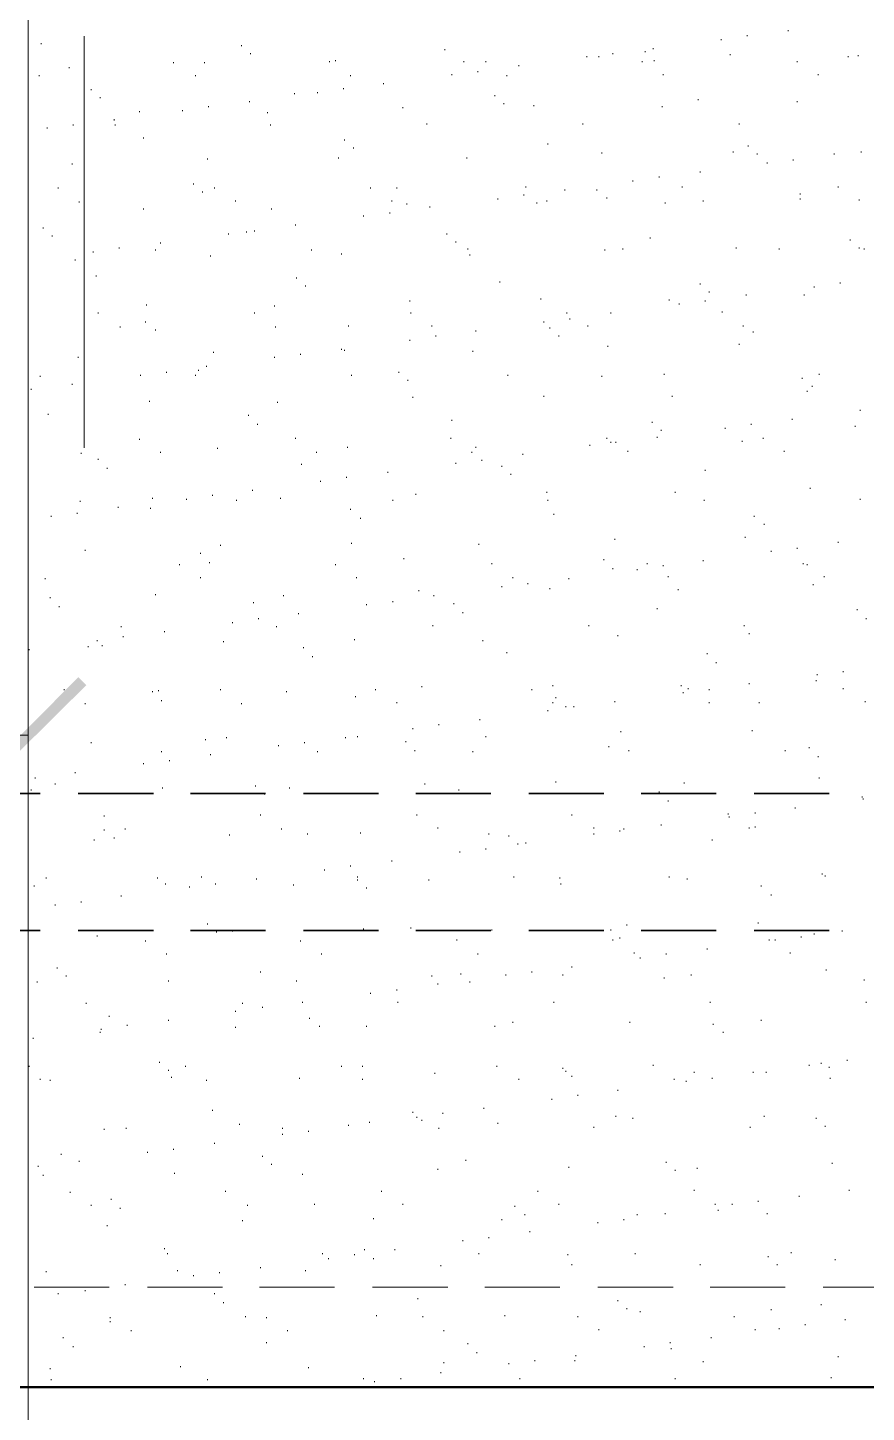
# Model space of a CAD drawing. Header units: inches. Extents: x 5 to 516, y -193 to 129.
# Drawn here: x 38.097 to 40.889, y -55.033 to -50.425 of the extents above; entities that cross this region are included whole.
import ezdxf

# ---------------------------------------------------------------- set-up
doc = ezdxf.new("R2010")
doc.units = ezdxf.units.IN
doc.header["$MEASUREMENT"] = 0
doc.layers.add('PDF4_Geometry', color=7, linetype='Continuous')
doc.layers.add('PDF4_Solid Fills', color=7, linetype='Continuous')

msp = doc.modelspace()

# ---------------------------------------------------------------- linework, layer by layer
at = {"layer": 'PDF4_Geometry', "lineweight": 15}
for points in [[(38.0987492, -54.9496512), (38.0987492, -46.9696506)], [(38.2854151, -51.8229827), (38.2854151, -50.4529826)], [(40.4920871, -50.4529807), (40.4920871, -50.4496509)], [(40.6287516, -50.4363113), (40.6287516, -50.4329815)], [(38.1420842, -50.4796463), (38.1420842, -50.4763164)], [(38.8087509, -50.4863127), (38.8087509, -50.4829828)], [(39.4854206, -50.4996454), (39.4854206, -50.4963156)], [(40.1520873, -50.5063118), (40.1520873, -50.5029821)], [(40.1787529, -50.4963156), (40.1787529, -50.4929791)], [(40.4054171, -50.4663134), (40.4054171, -50.4629837)], [(38.5820867, -50.5429804), (38.5820867, -50.5396506)], [(38.6854192, -50.5429804), (38.6854192, -50.5396506)], [(38.8387531, -50.5129782), (38.8387531, -50.5096484)], [(39.1020859, -50.5396506), (39.1020859, -50.536314)], [(39.1220851, -50.536314), (39.1220851, -50.5329842)], [(39.5487479, -50.5396506), (39.5487479, -50.536314)], [(39.6220851, -50.5396506), (39.6220851, -50.536314)], [(39.732084, -50.5529834), (39.732084, -50.5496468)], [(39.9587483, -50.5229812), (39.9587483, -50.5196446)], [(39.9987534, -50.5229812), (39.9987534, -50.5196446)], [(40.0454182, -50.5129782), (40.0454182, -50.5096484)], [(40.1420843, -50.5396506), (40.1420843, -50.536314)], [(40.1820827, -50.536314), (40.1820827, -50.5329842)], [(40.4354193, -50.5163148), (40.4354193, -50.5129782)], [(40.6587538, -50.5396506), (40.6587538, -50.536314)], [(40.8287502, -50.5229812), (40.8287502, -50.5196446)], [(40.8620822, -50.5196446), (40.8620822, -50.5163148)], [(38.1354178, -50.5863154), (38.1354178, -50.5829788)], [(38.2354205, -50.5596498), (38.2354205, -50.5563132)], [(38.655417, -50.5863154), (38.655417, -50.5829788)], [(39.1720864, -50.5863154), (39.1720864, -50.5829788)], [(39.5087496, -50.5829788), (39.5087496, -50.579649)], [(39.5954195, -50.5729826), (39.5954195, -50.569646)], [(39.6920856, -50.5863154), (39.6920856, -50.5829788)], [(40.2120849, -50.5829788), (40.2120849, -50.579649)], [(40.7287543, -50.5829788), (40.7287543, -50.579649)], [(38.3087509, -50.6329801), (38.3087509, -50.6296503)], [(38.9854206, -50.646313), (38.9854206, -50.6429831)], [(39.0620875, -50.6429831), (39.0620875, -50.6396465)], [(39.1487506, -50.6296503), (39.1487506, -50.6263137)], [(39.2820854, -50.612981), (39.2820854, -50.6096443)], [(38.338753, -50.6596457), (38.338753, -50.6563159)], [(38.698752, -50.6896479), (38.698752, -50.6863113)], [(38.8354164, -50.6729785), (38.8354164, -50.6696487)], [(39.3454195, -50.6929777), (39.3454195, -50.6896479)], [(39.6520873, -50.6529793), (39.6520873, -50.6496495)], [(39.6820827, -50.6796449), (39.6820827, -50.6763151)], [(39.7820854, -50.6863113), (39.7820854, -50.6829815)], [(40.2087483, -50.6896479), (40.2087483, -50.6863113)], [(40.3287502, -50.6663121), (40.3287502, -50.6629823)], [(40.6587538, -50.6729785), (40.6587538, -50.6696487)], [(38.3854178, -50.7329829), (38.3854178, -50.7296463)], [(38.4687511, -50.7063173), (38.4687511, -50.7029807)], [(38.612082, -50.7029807), (38.612082, -50.6996509)], [(38.8954208, -50.7096471), (38.8954208, -50.7063173)], [(38.1620833, -50.7596485), (38.1620833, -50.7563119)], [(38.2487533, -50.7496455), (38.2487533, -50.7463156)], [(38.3887476, -50.7496455), (38.3887476, -50.7463156)], [(38.905417, -50.7496455), (38.905417, -50.7463156)], [(39.4254163, -50.7463156), (39.4254163, -50.7429791)], [(39.9454155, -50.7463156), (39.9454155, -50.7429791)], [(40.4654147, -50.7463156), (40.4654147, -50.7429791)], [(38.4820839, -50.7929804), (38.4820839, -50.7896506)], [(39.1520873, -50.7996468), (39.1520873, -50.796317)], [(39.1820826, -50.8263124), (39.1820826, -50.8229826)], [(39.8287501, -50.8129796), (39.8287501, -50.8096498)], [(40.4954169, -50.819646), (40.4954169, -50.8163162)], [(38.6954154, -50.862981), (38.6954154, -50.8596444)], [(39.1320812, -50.8596444), (39.1320812, -50.8563146)], [(39.558751, -50.8596444), (39.558751, -50.8563146)], [(40.0087497, -50.8429818), (40.0087497, -50.8396452)], [(40.4454155, -50.8396452), (40.4454155, -50.8363154)], [(40.525419, -50.8463116), (40.525419, -50.8429818)], [(40.558751, -50.8763138), (40.558751, -50.872984)], [(40.645421, -50.8663176), (40.645421, -50.862981)], [(40.7820855, -50.8463116), (40.7820855, -50.8429818)], [(40.8720852, -50.8396452), (40.8720852, -50.8363154)], [(38.2454167, -50.8796504), (38.2454167, -50.8763138)], [(40.1987521, -50.9229785), (40.1987521, -50.9196488)], [(40.3354166, -50.9063159), (40.3354166, -50.9029794)], [(38.198752, -50.9596471), (38.198752, -50.9563173)], [(38.6487506, -50.9463143), (38.6487506, -50.9429777)], [(38.7187512, -50.9596471), (38.7187512, -50.9563173)], [(39.2387504, -50.9596471), (39.2387504, -50.9563173)], [(39.3254203, -50.9596471), (39.3254203, -50.9563173)], [(39.7554198, -50.9563173), (39.7554198, -50.9529807)], [(39.8854179, -50.9663135), (39.8854179, -50.9629837)], [(39.992087, -50.9663135), (39.992087, -50.9629837)], [(40.1120822, -50.9363113), (40.1120822, -50.9329815)], [(40.275419, -50.9563173), (40.275419, -50.9529807)], [(40.7954183, -50.9563173), (40.7954183, -50.9529807)], [(38.2687525, -51.0063119), (38.2687525, -51.0029821)], [(38.6787528, -50.9729799), (38.6787528, -50.9696501)], [(38.7887517, -51.0029821), (38.7887517, -50.9996455)], [(39.3087509, -51.0029821), (39.3087509, -50.9996455)], [(39.3587523, -51.0129783), (39.3587523, -51.0096485)], [(39.6620835, -50.9963157), (39.6620835, -50.9929791)], [(39.7487534, -50.9829829), (39.7487534, -50.9796463)], [(39.7920816, -51.0096485), (39.7920816, -51.0063119)], [(39.8254204, -51.0029821), (39.8254204, -50.9996455)], [(40.025419, -50.9929791), (40.025419, -50.9896493)], [(40.2187513, -51.0096485), (40.2187513, -51.0063119)], [(40.3454196, -51.0029821), (40.3454196, -50.9996455)], [(40.6687499, -50.9796463), (40.6687499, -50.9763165)], [(40.6687499, -50.9963157), (40.6687499, -50.9929791)], [(40.8654188, -50.9996455), (40.8654188, -50.9963157)], [(38.4820839, -51.0296477), (38.4820839, -51.026311)], [(38.9087536, -51.0296477), (38.9087536, -51.026311)], [(39.2154146, -51.0529834), (39.2154146, -51.0496468)], [(39.3020845, -51.0429804), (39.3020845, -51.0396507)], [(39.4354192, -51.0229813), (39.4354192, -51.0196447)], [(38.1487506, -51.0929818), (38.1487506, -51.0896452)], [(38.8254203, -51.1063146), (38.8254203, -51.102978)], [(38.8520858, -51.102978), (38.8520858, -51.0996482)], [(38.9887503, -51.0829788), (38.9887503, -51.079649)], [(38.1787527, -51.1196474), (38.1787527, -51.1163176)], [(38.5387517, -51.1429832), (38.5387517, -51.1396466)], [(38.7654159, -51.112981), (38.7654159, -51.1096444)], [(39.492087, -51.112981), (39.492087, -51.1096444)], [(39.5220824, -51.1396466), (39.5220824, -51.1363168)], [(40.1687499, -51.1263138), (40.1687499, -51.122984)], [(40.8354166, -51.1329802), (40.8354166, -51.1296504)], [(38.2554197, -51.1996509), (38.2554197, -51.1963143)], [(38.3154172, -51.1729786), (38.3154172, -51.1696488)], [(38.4020872, -51.1596458), (38.4020872, -51.1563159)], [(38.5220823, -51.1663122), (38.5220823, -51.1629823)], [(38.7054184, -51.1863113), (38.7054184, -51.1829816)], [(39.0420815, -51.1663122), (39.0420815, -51.1629823)], [(39.1420843, -51.1796449), (39.1420843, -51.1763152)], [(39.5620876, -51.1629823), (39.5620876, -51.1596458)], [(39.568754, -51.1829816), (39.568754, -51.1796449)], [(40.0187526, -51.1663122), (40.0187526, -51.1629823)], [(40.0787502, -51.1629823), (40.0787502, -51.1596458)], [(40.4554185, -51.1596458), (40.4554185, -51.1563159)], [(40.5987494, -51.1629823), (40.5987494, -51.1596458)], [(40.8654188, -51.1596458), (40.8654188, -51.1563159)], [(40.8820814, -51.1629823), (40.8820814, -51.1596458)], [(38.3254202, -51.2529821), (38.3254202, -51.2496455)], [(38.992087, -51.2596485), (38.992087, -51.2563119)], [(39.0220824, -51.2863141), (39.0220824, -51.2829843)], [(39.6687498, -51.2729813), (39.6687498, -51.2696447)], [(40.3354166, -51.2796477), (40.3354166, -51.2763111)], [(40.7154147, -51.2896507), (40.7154147, -51.2863141)], [(40.8020847, -51.2763111), (40.8020847, -51.2729813)], [(39.3687485, -51.3363155), (39.3687485, -51.3329788)], [(39.8054144, -51.329649), (39.8054144, -51.3263125)], [(40.2320841, -51.3329788), (40.2320841, -51.329649)], [(40.352086, -51.3363155), (40.352086, -51.3329788)], [(40.3654188, -51.3063132), (40.3654188, -51.3029835)], [(40.4887505, -51.3163162), (40.4887505, -51.3129797)], [(40.6820828, -51.3163162), (40.6820828, -51.3129797)], [(38.3320866, -51.3763138), (38.3320866, -51.372984)], [(38.4920869, -51.3496482), (38.4920869, -51.3463116)], [(38.8520858, -51.3763138), (38.8520858, -51.372984)], [(38.9187498, -51.352978), (38.9187498, -51.3496482)], [(39.3720851, -51.3763138), (39.3720851, -51.372984)], [(39.8920843, -51.3763138), (39.8920843, -51.372984)], [(40.0387518, -51.3763138), (40.0387518, -51.372984)], [(40.2654161, -51.3463116), (40.2654161, -51.3429818)], [(40.4087537, -51.372984), (40.4087537, -51.3696474)], [(38.405417, -51.4229786), (38.405417, -51.4196488)], [(38.4887503, -51.406316), (38.4887503, -51.4029794)], [(38.9220864, -51.4229786), (38.9220864, -51.4196488)], [(39.16542, -51.4196488), (39.16542, -51.4163122)], [(39.4420856, -51.4196488), (39.4420856, -51.4163122)], [(39.8154174, -51.406316), (39.8154174, -51.4029794)], [(39.8354165, -51.4263152), (39.8354165, -51.4229786)], [(39.9020873, -51.396313), (39.9020873, -51.3929832)], [(39.9620849, -51.4196488), (39.9620849, -51.4163122)], [(40.4787543, -51.4196488), (40.4787543, -51.4163122)], [(38.5220823, -51.4329816), (38.5220823, -51.429645)], [(39.3687485, -51.4663135), (39.3687485, -51.4629837)], [(39.4554184, -51.4529807), (39.4554184, -51.449651)], [(39.5887531, -51.4363114), (39.5887531, -51.4329816)], [(39.8654188, -51.4529807), (39.8654188, -51.449651)], [(40.5120862, -51.439648), (40.5120862, -51.4363114)], [(38.2654159, -51.5229813), (38.2654159, -51.5196447)], [(38.7154145, -51.5063119), (38.7154145, -51.5029821)], [(38.9187498, -51.5229813), (38.9187498, -51.5196447)], [(39.0054197, -51.5129783), (39.0054197, -51.5096485)], [(39.1420843, -51.4963157), (39.1420843, -51.4929791)], [(39.1520873, -51.4996455), (39.1520873, -51.4963157)], [(39.5787501, -51.5029821), (39.5787501, -51.4996455)], [(40.0287488, -51.4863127), (40.0287488, -51.4829829)], [(40.4654147, -51.4796464), (40.4654147, -51.4763165)], [(38.66542, -51.5663163), (38.66542, -51.5629797)], [(38.6920855, -51.5529835), (38.6920855, -51.5496469)], [(38.1387476, -51.5863155), (38.1387476, -51.5829789)], [(38.2454167, -51.612981), (38.2454167, -51.6096444)], [(38.4720809, -51.5829789), (38.4720809, -51.579649)], [(38.5587509, -51.5729826), (38.5587509, -51.5696461)], [(38.655417, -51.5829789), (38.655417, -51.579649)], [(39.1754163, -51.5829789), (39.1754163, -51.579649)], [(39.3320867, -51.5729826), (39.3320867, -51.5696461)], [(39.3620821, -51.5996483), (39.3620821, -51.5963116)], [(39.6954155, -51.5829789), (39.6954155, -51.579649)], [(40.0087497, -51.5863155), (40.0087497, -51.5829789)], [(40.2154147, -51.579649), (40.2154147, -51.5763125)], [(40.6754164, -51.5929819), (40.6754164, -51.5896453)], [(40.7320841, -51.579649), (40.7320841, -51.5763125)], [(38.1087522, -51.6296504), (38.1087522, -51.6263138)], [(39.3787515, -51.656316), (39.3787515, -51.6529794)], [(39.8154174, -51.6529794), (39.8154174, -51.6496496)], [(40.2420871, -51.6529794), (40.2420871, -51.6496496)], [(40.6920857, -51.6363168), (40.6920857, -51.6329802)], [(40.7087483, -51.6196474), (40.7087483, -51.6163176)], [(38.5020831, -51.6696488), (38.5020831, -51.6663122)], [(38.9287528, -51.6729786), (38.9287528, -51.6696488)], [(40.8687486, -51.699651), (40.8687486, -51.6963144)], [(38.16542, -51.7129838), (38.16542, -51.7096472)], [(38.8320867, -51.7163135), (38.8320867, -51.7129838)], [(38.8620821, -51.7463157), (38.8620821, -51.7429792)], [(39.5087496, -51.7329829), (39.5087496, -51.7296464)], [(40.1754163, -51.7396493), (40.1754163, -51.7363128)], [(40.5054199, -51.7463157), (40.5054199, -51.7429792)], [(40.6420844, -51.7296464), (40.6420844, -51.7263165)], [(40.852086, -51.7529822), (40.852086, -51.7496455)], [(38.4687511, -51.7963171), (38.4687511, -51.7929805)], [(38.9887503, -51.7929805), (38.9887503, -51.7896507)], [(39.5054198, -51.7929805), (39.5054198, -51.7896507)], [(40.025419, -51.7929805), (40.025419, -51.7896507)], [(40.1920857, -51.7896507), (40.1920857, -51.7863141)], [(40.2054185, -51.7663149), (40.2054185, -51.7629783)], [(40.4187499, -51.7596485), (40.4187499, -51.7563119)], [(40.5454183, -51.7929805), (40.5454183, -51.7896507)], [(38.2754188, -51.8429819), (38.2754188, -51.8396453)], [(38.5387517, -51.8396453), (38.5387517, -51.8363155)], [(38.7287542, -51.8263125), (38.7287542, -51.8229827)], [(39.0587509, -51.8396453), (39.0587509, -51.8363155)], [(39.1620834, -51.8229827), (39.1620834, -51.8196461)], [(39.5754203, -51.8396453), (39.5754203, -51.8363155)], [(39.5887531, -51.8229827), (39.5887531, -51.8196461)], [(39.7454168, -51.8463117), (39.7454168, -51.8429819)], [(39.9687513, -51.8163163), (39.9687513, -51.8129797)], [(40.0387518, -51.8063133), (40.0387518, -51.8029835)], [(40.0554144, -51.8063133), (40.0554144, -51.8029835)], [(40.0954195, -51.8363155), (40.0954195, -51.8329789)], [(40.4754177, -51.8029835), (40.4754177, -51.7996469)], [(40.6154188, -51.8363155), (40.6154188, -51.8329789)], [(38.3320866, -51.8629811), (38.3320866, -51.8596444)], [(38.362082, -51.8929832), (38.362082, -51.8896466)], [(39.0087496, -51.8796504), (39.0087496, -51.8763138)], [(39.5220824, -51.8763138), (39.5220824, -51.8729841)], [(39.6087523, -51.8663177), (39.6087523, -51.8629811)], [(39.6754163, -51.8863168), (39.6754163, -51.8829802)], [(39.0720837, -51.9363114), (39.0720837, -51.9329816)], [(39.1587536, -51.9229786), (39.1587536, -51.9196488)], [(39.2954182, -51.906316), (39.2954182, -51.9029794)], [(39.7054185, -51.9129824), (39.7054185, -51.9096458)], [(40.352086, -51.8996496), (40.352086, -51.8963131)], [(38.7120848, -51.982983), (38.7120848, -51.9796464)], [(38.8454194, -51.9663136), (38.8454194, -51.9629838)], [(39.3887477, -51.9796464), (39.3887477, -51.9763166)], [(39.8254204, -51.97298), (39.8254204, -51.9696502)], [(40.2520832, -51.97298), (40.2520832, -51.9696502)], [(40.7020819, -51.9596472), (40.7020819, -51.9563174)], [(38.2720823, -52.0029822), (38.2720823, -51.9996456)], [(38.3987506, -52.0229813), (38.3987506, -52.0196447)], [(38.5054197, -52.0263111), (38.5054197, -52.0229813)], [(38.5120861, -51.9929792), (38.5120861, -51.9896493)], [(38.6254148, -51.9963157), (38.6254148, -51.9929792)], [(38.7920815, -51.9996456), (38.7920815, -51.9963157)], [(38.938749, -51.9929792), (38.938749, -51.9896493)], [(39.1720864, -52.0296477), (39.1720864, -52.0263111)], [(39.3120875, -51.9996456), (39.3120875, -51.9963157)], [(39.8287501, -51.9996456), (39.8287501, -51.9963157)], [(40.3487494, -51.9996456), (40.3487494, -51.9963157)], [(40.8687486, -51.9963157), (40.8687486, -51.9929792)], [(38.1754162, -52.0529835), (38.1754162, -52.0496469)], [(38.2620861, -52.0429805), (38.2620861, -52.0396507)], [(39.2054184, -52.0596499), (39.2054184, -52.0563133)], [(39.8487494, -52.0463171), (39.8487494, -52.0429805)], [(40.5154161, -52.0529835), (40.5154161, -52.0496469)], [(40.4854207, -52.1229841), (40.4854207, -52.1196475)], [(40.548748, -52.0796491), (40.548748, -52.0763125)], [(38.2887517, -52.1663122), (38.2887517, -52.1629824)], [(38.7387503, -52.1496496), (38.7387503, -52.1463131)], [(39.1754163, -52.1429832), (39.1754163, -52.1396466)], [(39.5987493, -52.1463131), (39.5987493, -52.1429832)], [(40.0520846, -52.1296505), (40.0520846, -52.1263139)], [(40.5720838, -52.1696489), (40.5720838, -52.1663122)], [(40.6587538, -52.1596459), (40.6587538, -52.156316)], [(40.7954183, -52.1396466), (40.7954183, -52.1363169)], [(38.6020858, -52.2129838), (38.6020858, -52.2096472)], [(38.6720864, -52.1763152), (38.6720864, -52.1729786)], [(38.7020818, -52.2063174), (38.7020818, -52.2029808)], [(39.1220851, -52.2129838), (39.1220851, -52.2096472)], [(39.3487493, -52.1929778), (39.3487493, -52.189648)], [(39.6420843, -52.2096472), (39.6420843, -52.2063174)], [(40.015416, -52.1963144), (40.015416, -52.1929778)], [(40.1587537, -52.2096472), (40.1587537, -52.2063174)], [(40.3454196, -52.199651), (40.3454196, -52.1963144)], [(40.6787529, -52.2096472), (40.6787529, -52.2063174)], [(40.6920857, -52.2129838), (40.6920857, -52.2096472)], [(38.1554169, -52.2596486), (38.1554169, -52.256312)], [(38.6720864, -52.256312), (38.6720864, -52.2529822)], [(39.1920856, -52.256312), (39.1920856, -52.2529822)], [(39.7120849, -52.256312), (39.7120849, -52.2529822)], [(39.8987507, -52.2596486), (39.8987507, -52.256312)], [(40.0454182, -52.2263166), (40.0454182, -52.22298)], [(40.1254149, -52.2296464), (40.1254149, -52.2263166)], [(40.2120849, -52.2163136), (40.2120849, -52.2129838)], [(40.2287543, -52.2529822), (40.2287543, -52.2496456)], [(40.7487535, -52.2529822), (40.7487535, -52.2496456)], [(39.3987507, -52.2996469), (39.3987507, -52.2963171)], [(39.6754163, -52.2863141), (39.6754163, -52.2829844)], [(39.7620862, -52.2763111), (39.7620862, -52.2729814)], [(39.8354165, -52.2929805), (39.8354165, -52.2896508)], [(40.2620862, -52.2963171), (40.2620862, -52.2929805)], [(40.7120849, -52.2796478), (40.7120849, -52.2763111)], [(38.1720863, -52.3229827), (38.1720863, -52.3196461)], [(38.2020817, -52.3529781), (38.2020817, -52.3496483)], [(38.5220823, -52.3129798), (38.5220823, -52.3096499)], [(38.8487493, -52.3396453), (38.8487493, -52.3363155)], [(38.948752, -52.3163163), (38.948752, -52.3129798)], [(39.2254176, -52.3463117), (39.2254176, -52.3429819)], [(39.3120875, -52.3363155), (39.3120875, -52.3329789)], [(39.4487521, -52.3163163), (39.4487521, -52.3129798)], [(39.515416, -52.3429819), (39.515416, -52.3396453)], [(38.8654187, -52.3929833), (38.8654187, -52.3896467)], [(38.9987534, -52.3763139), (38.9987534, -52.3729841)], [(39.5454182, -52.3729841), (39.5454182, -52.3696475)], [(40.1920857, -52.3596445), (40.1920857, -52.3563147)], [(40.8587524, -52.3629811), (40.8587524, -52.3596445)], [(40.8887478, -52.3929833), (40.8887478, -52.3896467)], [(38.4087536, -52.4196489), (38.4087536, -52.4163123)], [(38.5520845, -52.4363114), (38.5520845, -52.4329817)], [(38.7787487, -52.406316), (38.7787487, -52.4029795)], [(38.9254162, -52.4196489), (38.9254162, -52.4163123)], [(39.4454154, -52.4163123), (39.4454154, -52.4129824)], [(39.9654146, -52.4163123), (39.9654146, -52.4129824)], [(40.4820841, -52.4163123), (40.4820841, -52.4129824)], [(40.4987535, -52.4429778), (40.4987535, -52.439648)], [(38.2987478, -52.4863128), (38.2987478, -52.482983)], [(38.32875, -52.4663136), (38.32875, -52.4629838)], [(38.3454194, -52.482983), (38.3454194, -52.4796464)], [(38.41542, -52.4529808), (38.41542, -52.449651)], [(38.7487533, -52.4696502), (38.7487533, -52.4663136)], [(39.015416, -52.4896494), (39.015416, -52.4863128)], [(39.1854192, -52.4629838), (39.1854192, -52.4596472)], [(39.6120821, -52.4663136), (39.6120821, -52.4629838)], [(40.0620876, -52.449651), (40.0620876, -52.4463144)], [(38.0987492, -55.7029811), (38.0987492, -52.5296476)], [(38.1020858, -52.4963158), (38.1020858, -52.4929792)], [(39.0454181, -52.5196448), (39.0454181, -52.516315)], [(39.6920856, -52.506312), (39.6920856, -52.5029822)], [(40.3587523, -52.5096486), (40.3587523, -52.506312)], [(40.3887477, -52.5396508), (40.3887477, -52.5363142)], [(40.7254177, -52.5796491), (40.7254177, -52.5763126)], [(40.8120877, -52.5696462), (40.8120877, -52.5663163)], [(38.2187511, -52.6296505), (38.2187511, -52.6263139)], [(38.7387503, -52.6296505), (38.7387503, -52.6263139)], [(39.2554198, -52.6296505), (39.2554198, -52.6263139)], [(39.4087537, -52.6196475), (39.4087537, -52.6163177)], [(39.775419, -52.6296505), (39.775419, -52.6263139)], [(39.8454195, -52.6163177), (39.8454195, -52.6129811)], [(40.2720825, -52.6163177), (40.2720825, -52.6129811)], [(40.2954182, -52.6263139), (40.2954182, -52.6229841)], [(40.3654188, -52.6296505), (40.3654188, -52.6263139)], [(40.4987535, -52.6096445), (40.4987535, -52.6063147)], [(40.7220811, -52.5996483), (40.7220811, -52.5963117)], [(40.8120877, -52.6263139), (40.8120877, -52.6229841)], [(38.2887517, -52.6763153), (38.2887517, -52.6729787)], [(38.5120861, -52.6363169), (38.5120861, -52.6329803)], [(38.5320853, -52.6329803), (38.5320853, -52.6296505)], [(38.5420815, -52.6663123), (38.5420815, -52.6629825)], [(38.8087509, -52.6763153), (38.8087509, -52.6729787)], [(38.9587482, -52.6363169), (38.9587482, -52.6329803)], [(39.188749, -52.6529795), (39.188749, -52.6496497)], [(39.3254203, -52.6729787), (39.3254203, -52.6696489)], [(39.8454195, -52.6729787), (39.8454195, -52.6696489)], [(39.8554158, -52.6563161), (39.8554158, -52.6529795)], [(40.0520846, -52.6696489), (40.0520846, -52.6663123)], [(40.2787488, -52.6396467), (40.2787488, -52.6363169)], [(40.3654188, -52.6729787), (40.3654188, -52.6696489)], [(40.5320855, -52.6729787), (40.5320855, -52.6696489)], [(40.885418, -52.6696489), (40.885418, -52.6663123)], [(39.8287501, -52.6996511), (39.8287501, -52.6963145)], [(39.8887477, -52.6863115), (39.8887477, -52.6829817)], [(39.9154201, -52.6863115), (39.9154201, -52.6829817)], [(39.3787515, -52.7596486), (39.3787515, -52.756312)], [(39.4654146, -52.7463158), (39.4654146, -52.7429792)], [(39.6020859, -52.7296465), (39.6020859, -52.7263166)], [(40.5087497, -52.766315), (40.5087497, -52.7629784)], [(38.0987492, -52.7796478), (37.7254158, -52.7796478)], [(38.3087509, -52.8063134), (38.3087509, -52.8029836)], [(38.688749, -52.7963172), (38.688749, -52.7929806)], [(38.7587496, -52.7896508), (38.7587496, -52.7863142)], [(39.0187525, -52.8063134), (39.0187525, -52.8029836)], [(39.155417, -52.7896508), (39.155417, -52.7863142)], [(39.1954154, -52.7863142), (39.1954154, -52.7829844)], [(39.3554157, -52.8029836), (39.3554157, -52.799647)], [(39.6220851, -52.7863142), (39.6220851, -52.7829844)], [(40.0720838, -52.7696448), (40.0720838, -52.766315)], [(38.5420815, -52.8363156), (38.5420815, -52.832979)], [(38.7054184, -52.8463117), (38.7054184, -52.842982)], [(38.9320826, -52.8163164), (38.9320826, -52.8129798)], [(39.0620875, -52.8363156), (39.0620875, -52.832979)], [(39.3854179, -52.832979), (39.3854179, -52.8296491)], [(39.5787501, -52.8363156), (39.5787501, -52.832979)], [(40.0320854, -52.8196462), (40.0320854, -52.8163164)], [(40.0987494, -52.832979), (40.0987494, -52.8296491)], [(40.6187486, -52.832979), (40.6187486, -52.8296491)], [(40.6987522, -52.8229827), (40.6987522, -52.8196462)], [(40.7287543, -52.8529781), (40.7287543, -52.8496484)], [(38.2554197, -52.9063161), (38.2554197, -52.9029795)], [(38.4820839, -52.8763139), (38.4820839, -52.8729841)], [(38.5687539, -52.8663177), (38.5687539, -52.8629811)], [(38.122085, -52.9229787), (38.122085, -52.9196489)], [(38.188749, -52.9429779), (38.188749, -52.9396481)], [(38.8554157, -52.9496511), (38.8554157, -52.9463145)], [(39.4187498, -52.9429779), (39.4187498, -52.9396481)], [(39.8554158, -52.9363115), (39.8554158, -52.9329817)], [(40.2820855, -52.9396481), (40.2820855, -52.9363115)], [(40.7320841, -52.9229787), (40.7320841, -52.9196489)], [(38.1087522, -52.9629839), (38.1087522, -52.9596473)], [(38.5454181, -52.9563175), (38.5454181, -52.9529809)], [(38.8854178, -52.9763166), (38.8854178, -52.97298)], [(38.9687512, -52.9563175), (38.9687512, -52.9529809)], [(39.5320854, -52.9629839), (39.5320854, -52.9596473)], [(40.1987521, -52.9696503), (40.1987521, -52.9663136)], [(40.875415, -52.9863129), (40.875415, -52.982983)], [(40.8787516, -52.9929793), (40.8787516, -52.9896494)], [(40.2287543, -52.9996456), (40.2287543, -52.9963158)], [(40.4287529, -53.0429806), (40.4287529, -53.0396508)], [(40.5187526, -53.0396508), (40.5187526, -53.0363142)], [(40.6520874, -53.0229814), (40.6520874, -53.0196448)], [(38.3520858, -53.049647), (38.3520858, -53.0463172)], [(38.8720851, -53.0463172), (38.8720851, -53.0429806)], [(39.3920843, -53.0463172), (39.3920843, -53.0429806)], [(39.4620848, -53.0896454), (39.4620848, -53.0863156)], [(39.9087537, -53.0463172), (39.9087537, -53.0429806)], [(39.982084, -53.0896454), (39.982084, -53.0863156)], [(40.2054185, -53.0796492), (40.2054185, -53.0763126)], [(40.4320827, -53.0529836), (40.4320827, -53.049647)], [(40.4987535, -53.0896454), (40.4987535, -53.0863156)], [(40.5187526, -53.0863156), (40.5187526, -53.082979)], [(38.3187539, -53.1296505), (38.3187539, -53.1263139)], [(38.3520858, -53.0963118), (38.3520858, -53.092982)], [(38.3854178, -53.1229842), (38.3854178, -53.1196475)], [(38.4220864, -53.092982), (38.4220864, -53.0896454)], [(38.7687525, -53.1129812), (38.7687525, -53.1096445)], [(38.9420856, -53.092982), (38.9420856, -53.0896454)], [(39.0287487, -53.1096445), (39.0287487, -53.1063148)], [(39.2054184, -53.1063148), (39.2054184, -53.1029782)], [(39.6320813, -53.1096445), (39.6320813, -53.1063148)], [(39.6987521, -53.1163178), (39.6987521, -53.1129812)], [(39.982084, -53.1096445), (39.982084, -53.1063148)], [(40.068754, -53.0996484), (40.068754, -53.0963118)], [(40.0820868, -53.092982), (40.0820868, -53.0896454)], [(40.375415, -53.1296505), (40.375415, -53.1263139)], [(39.5354152, -53.1696489), (39.5354152, -53.1663123)], [(39.6220851, -53.1596459), (39.6220851, -53.1563161)], [(39.7287542, -53.1429833), (39.7287542, -53.1396467)], [(39.7554198, -53.1396467), (39.7554198, -53.1363169)], [(39.1720864, -53.2163137), (39.1720864, -53.2129839)], [(39.3087509, -53.1996511), (39.3087509, -53.1963145)], [(38.1587536, -53.2563121), (38.1587536, -53.2529823)], [(38.5287487, -53.2563121), (38.5287487, -53.2529823)], [(38.6754162, -53.2529823), (38.6754162, -53.2496457)], [(38.8587522, -53.2596487), (38.8587522, -53.2563121)], [(39.0854165, -53.2296465), (39.0854165, -53.2263167)], [(39.1954154, -53.2529823), (39.1954154, -53.2496457)], [(39.1954154, -53.2629784), (39.1954154, -53.2596487)], [(39.4320827, -53.2629784), (39.4320827, -53.2596487)], [(39.7154146, -53.2529823), (39.7154146, -53.2496457)], [(39.8687485, -53.2563121), (39.8687485, -53.2529823)], [(40.2320841, -53.2529823), (40.2320841, -53.2496457)], [(40.2920816, -53.2596487), (40.2920816, -53.2563121)], [(40.7420871, -53.2429793), (40.7420871, -53.2396494)], [(40.7520833, -53.2496457), (40.7520833, -53.2463158)], [(38.1187484, -53.2829844), (38.1187484, -53.2796478)], [(38.4087536, -53.3163164), (38.4087536, -53.3129798)], [(38.5554143, -53.2763112), (38.5554143, -53.2729814)], [(38.6354178, -53.2863142), (38.6354178, -53.2829844)], [(38.7220809, -53.2763112), (38.7220809, -53.2729814)], [(38.982084, -53.2796478), (38.982084, -53.2763112)], [(39.2254176, -53.2896508), (39.2254176, -53.2863142)], [(39.8720851, -53.2763112), (39.8720851, -53.2729814)], [(40.5387519, -53.2829844), (40.5387519, -53.2796478)], [(40.5720838, -53.3129798), (40.5720838, -53.30965)], [(38.188749, -53.3463118), (38.188749, -53.342982)], [(38.2754188, -53.3363156), (38.2754188, -53.332979)], [(38.6954154, -53.409646), (38.6954154, -53.4063161)], [(40.092083, -53.4129825), (40.092083, -53.409646)], [(40.5287489, -53.4063161), (40.5287489, -53.4029796)], [(38.32875, -53.4496511), (38.32875, -53.4463145)], [(38.7254176, -53.4363115), (38.7254176, -53.4329817)], [(38.7787487, -53.4329817), (38.7787487, -53.4296451)], [(39.2154146, -53.4263153), (39.2154146, -53.4229787)], [(39.3720851, -53.4229787), (39.3720851, -53.419649)], [(39.6420843, -53.4296451), (39.6420843, -53.4263153)], [(40.0387518, -53.4296451), (40.0387518, -53.4263153)], [(40.068754, -53.4563175), (40.068754, -53.4529809)], [(40.6720865, -53.4529809), (40.6720865, -53.4496511)], [(40.7154147, -53.4429779), (40.7154147, -53.4396481)], [(40.8087511, -53.4329817), (40.8087511, -53.4296451)], [(38.4887503, -53.4663137), (38.4887503, -53.4629839)], [(39.0054197, -53.4663137), (39.0054197, -53.4629839)], [(39.5254189, -53.4629839), (39.5254189, -53.4596473)], [(40.0454182, -53.4629839), (40.0454182, -53.4596473)], [(40.3587523, -53.4929793), (40.3587523, -53.4896495)], [(40.5654174, -53.4629839), (40.5654174, -53.4596473)], [(40.5854166, -53.4629839), (40.5854166, -53.4596473)], [(38.5587509, -53.5096487), (38.5587509, -53.5063121)], [(39.0754203, -53.5096487), (39.0754203, -53.5063121)], [(39.5954195, -53.5096487), (39.5954195, -53.5063121)], [(40.1154188, -53.5063121), (40.1154188, -53.5029823)], [(40.1354179, -53.5229815), (40.1354179, -53.5196449)], [(40.2220811, -53.5096487), (40.2220811, -53.5063121)], [(40.635418, -53.5063121), (40.635418, -53.5029823)], [(38.1954153, -53.5563134), (38.1954153, -53.5529836)], [(38.2254175, -53.582979), (38.2254175, -53.5796492)], [(38.8720851, -53.5696462), (38.8720851, -53.5663164)], [(39.4420856, -53.582979), (39.4420856, -53.5796492)], [(39.5387518, -53.5763126), (39.5387518, -53.5729828)], [(39.6887491, -53.5796492), (39.6887491, -53.5763126)], [(39.775419, -53.5696462), (39.775419, -53.5663164)], [(39.8787515, -53.5796492), (39.8787515, -53.5763126)], [(39.9087537, -53.5529836), (39.9087537, -53.549647)], [(40.2154147, -53.5896454), (40.2154147, -53.5863156)], [(40.3054144, -53.5796492), (40.3054144, -53.5763126)], [(40.7554199, -53.5629799), (40.7554199, -53.55965)], [(40.8820814, -53.5963118), (40.8820814, -53.592982)], [(38.1287514, -53.6029782), (38.1287514, -53.5996484)], [(38.5654173, -53.5996484), (38.5654173, -53.5963118)], [(38.992087, -53.5996484), (38.992087, -53.5963118)], [(39.2387504, -53.6396468), (39.2387504, -53.636317)], [(39.3254203, -53.6296506), (39.3254203, -53.626314)], [(39.4620848, -53.6096446), (39.4620848, -53.6063148)], [(39.568754, -53.6029782), (39.568754, -53.5996484)], [(38.2920815, -53.6729788), (38.2920815, -53.669649)], [(38.8120875, -53.6729788), (38.8120875, -53.669649)], [(38.8787515, -53.6863115), (38.8787515, -53.6829818)], [(39.0120861, -53.669649), (39.0120861, -53.6663124)], [(39.3287501, -53.669649), (39.3287501, -53.6663124)], [(39.8487494, -53.669649), (39.8487494, -53.6663124)], [(40.3687486, -53.669649), (40.3687486, -53.6663124)], [(40.8887478, -53.669649), (40.8887478, -53.6663124)], [(38.3687484, -53.7163137), (38.3687484, -53.7129839)], [(38.5654173, -53.7296465), (38.5654173, -53.7263167)], [(38.7887517, -53.6996511), (38.7887517, -53.6963145)], [(39.0354151, -53.7229801), (39.0354151, -53.7196503)], [(39.7120849, -53.7363129), (39.7120849, -53.7329831)], [(40.1020859, -53.7363129), (40.1020859, -53.7329831)], [(40.5387519, -53.7296465), (40.5387519, -53.7263167)], [(38.338753, -53.7696449), (38.338753, -53.7663151)], [(38.3420829, -53.7596487), (38.3420829, -53.7563121)], [(38.4287527, -53.7463159), (38.4287527, -53.7429793)], [(38.7887517, -53.7529823), (38.7887517, -53.7496457)], [(39.0687539, -53.7496457), (39.0687539, -53.7463159)], [(39.2254176, -53.7496457), (39.2254176, -53.7463159)], [(39.6520873, -53.7496457), (39.6520873, -53.7463159)], [(40.3787516, -53.7429793), (40.3787516, -53.7396495)], [(40.4120835, -53.7696449), (40.4120835, -53.7663151)], [(38.1154186, -53.7896509), (38.1154186, -53.7863143)], [(38.5354151, -53.8696476), (38.5354151, -53.8663178)], [(40.7387505, -53.8729842), (40.7387505, -53.8696476)], [(40.8254204, -53.8629812), (40.8254204, -53.8596446)], [(38.1020858, -53.8829804), (38.1020858, -53.8796506)], [(38.5654173, -53.8963132), (38.5654173, -53.8929834)], [(38.5754203, -53.919649), (38.5754203, -53.9163124)], [(38.622085, -53.8829804), (38.622085, -53.8796506)], [(39.1420843, -53.8829804), (39.1420843, -53.8796506)], [(39.2120848, -53.8829804), (39.2120848, -53.8796506)], [(39.4520818, -53.9063162), (39.4520818, -53.9029796)], [(39.6587537, -53.8829804), (39.6587537, -53.8796506)], [(39.8787515, -53.8896468), (39.8787515, -53.886317)], [(39.8887477, -53.8996498), (39.8887477, -53.8963132)], [(39.9087537, -53.9163124), (39.9087537, -53.9129826)], [(40.1787529, -53.8796506), (40.1787529, -53.876314)], [(40.3154174, -53.9029796), (40.3154174, -53.8996498)], [(40.5120862, -53.9029796), (40.5120862, -53.8996498)], [(40.5554144, -53.9029796), (40.5554144, -53.8996498)], [(40.6987522, -53.8796506), (40.6987522, -53.876314)], [(40.7654161, -53.886317), (40.7654161, -53.8829804)], [(38.1387476, -53.9263154), (38.1387476, -53.9229788)], [(38.1720863, -53.9296452), (38.1720863, -53.9263154)], [(38.6920855, -53.9296452), (38.6920855, -53.9263154)], [(39.0020831, -53.9229788), (39.0020831, -53.919649)], [(39.2120848, -53.9263154), (39.2120848, -53.9229788)], [(39.732084, -53.9263154), (39.732084, -53.9229788)], [(40.0620876, -53.9629839), (40.0620876, -53.9596473)], [(40.2487535, -53.9263154), (40.2487535, -53.9229788)], [(40.2887518, -53.9329818), (40.2887518, -53.9296452)], [(40.375415, -53.9229788), (40.375415, -53.919649)], [(40.7687527, -53.9229788), (40.7687527, -53.919649)], [(39.842083, -53.9929793), (39.842083, -53.9896495)], [(39.9287529, -53.9796466), (39.9287529, -53.9763167)], [(38.7120848, -54.0296479), (38.7120848, -54.0263113)], [(39.3787515, -54.0363143), (39.3787515, -54.0329845)], [(39.3920843, -54.0529837), (39.3920843, -54.0496471)], [(39.4787542, -54.0396509), (39.4787542, -54.0363143)], [(39.6154187, -54.0229815), (39.6154187, -54.0196449)], [(40.0554144, -54.0496471), (40.0554144, -54.0463173)], [(40.1120822, -54.0563135), (40.1120822, -54.0529837)], [(40.548748, -54.0496471), (40.548748, -54.0463173)], [(40.7220811, -54.0563135), (40.7220811, -54.0529837)], [(38.3520858, -54.0929821), (38.3520858, -54.0896455)], [(38.4254162, -54.0896455), (38.4254162, -54.0863157)], [(38.8020845, -54.0763127), (38.8020845, -54.0729828)], [(38.9454154, -54.0896455), (38.9454154, -54.0863157)], [(39.0320854, -54.0996485), (39.0320854, -54.0963118)], [(39.16542, -54.0796492), (39.16542, -54.0763127)], [(39.2354206, -54.0696463), (39.2354206, -54.0663165)], [(39.4087537, -54.0629799), (39.4087537, -54.0596501)], [(39.4654146, -54.0896455), (39.4654146, -54.0863157)], [(39.6620835, -54.0729828), (39.6620835, -54.0696463)], [(39.982084, -54.0863157), (39.982084, -54.0829791)], [(40.5020832, -54.0863157), (40.5020832, -54.0829791)], [(40.7520833, -54.0829791), (40.7520833, -54.0796492)], [(38.7187512, -54.1396468), (38.7187512, -54.136317)], [(38.9454154, -54.1096446), (38.9454154, -54.1063148)], [(38.2087481, -54.1763154), (38.2087481, -54.1729788)], [(38.4954167, -54.169649), (38.4954167, -54.1663124)], [(38.5820867, -54.159646), (38.5820867, -54.1563162)], [(38.8787515, -54.1829818), (38.8787515, -54.1796452)], [(39.5554143, -54.1963146), (39.5554143, -54.192978)], [(38.1320812, -54.2163137), (38.1320812, -54.212984)], [(38.2687525, -54.1996512), (38.2687525, -54.1963146)], [(38.5854164, -54.2396495), (38.5854164, -54.236313)], [(38.9087536, -54.2096474), (38.9087536, -54.2063176)], [(39.0120861, -54.2429794), (39.0120861, -54.2396495)], [(39.4620848, -54.2263167), (39.4620848, -54.2229801)], [(39.8987507, -54.2196504), (39.8987507, -54.2163137)], [(40.2220811, -54.202981), (40.2220811, -54.1996512)], [(40.2520832, -54.2296466), (40.2520832, -54.2263167)], [(40.3254204, -54.2229801), (40.3254204, -54.2196504)], [(40.775419, -54.2063176), (40.775419, -54.202981)], [(38.1487506, -54.2463159), (38.1487506, -54.2429794)], [(38.2387503, -54.3029837), (38.2387503, -54.2996471)], [(38.3754148, -54.3263127), (38.3754148, -54.3229829)], [(38.7554197, -54.2996471), (38.7554197, -54.2963173)], [(39.2754189, -54.2996471), (39.2754189, -54.2963173)], [(39.7954182, -54.2996471), (39.7954182, -54.2963173)], [(40.3154174, -54.2963173), (40.3154174, -54.2929807)], [(40.5287489, -54.3329791), (40.5287489, -54.3296493)], [(40.6654202, -54.3163165), (40.6654202, -54.3129799)], [(40.8320868, -54.2963173), (40.8320868, -54.2929807)], [(38.3087509, -54.3463119), (38.3087509, -54.3429821)], [(38.405417, -54.3563149), (38.405417, -54.3529783)], [(38.8287501, -54.3463119), (38.8287501, -54.3429821)], [(39.0520845, -54.3429821), (39.0520845, -54.3396455)], [(39.3454195, -54.3429821), (39.3454195, -54.3396455)], [(39.7187512, -54.3496485), (39.7187512, -54.3463119)], [(39.7520832, -54.376314), (39.7520832, -54.3729843)], [(39.8654188, -54.3429821), (39.8654188, -54.3396455)], [(40.1254149, -54.376314), (40.1254149, -54.3729843)], [(40.2187513, -54.3729843), (40.2187513, -54.3696476)], [(40.385418, -54.3429821), (40.385418, -54.3396455)], [(40.395421, -54.3629813), (40.395421, -54.3596446)], [(40.4420857, -54.3429821), (40.4420857, -54.3396455)], [(40.558751, -54.3729843), (40.558751, -54.3696476)], [(38.362082, -54.4129826), (38.362082, -54.409646)], [(38.8120875, -54.3963133), (38.8120875, -54.3929834)], [(39.2487534, -54.3896468), (39.2487534, -54.386317)], [(39.6754163, -54.3929834), (39.6754163, -54.3896468)], [(39.9954168, -54.4029796), (39.9954168, -54.3996498)], [(40.0820868, -54.3929834), (40.0820868, -54.3896468)], [(39.5454182, -54.462984), (39.5454182, -54.4596474)], [(39.6320813, -54.452981), (39.6320813, -54.4496512)], [(39.7687526, -54.4329818), (39.7687526, -54.4296452)], [(38.5520845, -54.4896495), (38.5520845, -54.486313)], [(38.5620875, -54.5063122), (38.5620875, -54.5029824)], [(39.0787501, -54.5063122), (39.0787501, -54.5029824)], [(39.1854192, -54.5096488), (39.1854192, -54.5063122)], [(39.2187512, -54.4929794), (39.2187512, -54.4896495)], [(39.3187539, -54.4929794), (39.3187539, -54.4896495)], [(39.5987493, -54.5063122), (39.5987493, -54.5029824)], [(39.8954209, -54.5096488), (39.8954209, -54.5063122)], [(40.1187486, -54.5063122), (40.1187486, -54.5029824)], [(40.5620876, -54.5163152), (40.5620876, -54.5129785)], [(40.6387478, -54.5029824), (40.6387478, -54.4996458)], [(38.5954194, -54.5629799), (38.5954194, -54.5596501)], [(38.8720851, -54.5529837), (38.8720851, -54.5496471)], [(39.0220824, -54.5629799), (39.0220824, -54.5596501)], [(39.0987493, -54.5229815), (39.0987493, -54.5196449)], [(39.2487534, -54.5229815), (39.2487534, -54.5196449)], [(39.472081, -54.5463173), (39.472081, -54.5429807)], [(39.9087537, -54.5429807), (39.9087537, -54.5396509)], [(40.3354166, -54.5429807), (40.3354166, -54.5396509)], [(40.592083, -54.5429807), (40.592083, -54.5396509)], [(40.7854153, -54.5263113), (40.7854153, -54.5229815)], [(38.1587536, -54.5663165), (38.1587536, -54.5629799)], [(38.4220864, -54.6096447), (38.4220864, -54.6063149)], [(38.6487506, -54.5796493), (38.6487506, -54.5763127)], [(38.7354206, -54.5696463), (38.7354206, -54.5663165)], [(38.3687484, -54.6163179), (38.1187484, -54.6163179)], [(38.198752, -54.6396468), (38.198752, -54.6363171)], [(38.2887517, -54.6296507), (38.2887517, -54.6263141)], [(38.7454167, -54.6163179), (38.4954167, -54.6163179)], [(38.7187512, -54.6396468), (38.7187512, -54.6363171)], [(39.1187485, -54.6163179), (38.8687485, -54.6163179)], [(39.4954168, -54.6163179), (39.2454168, -54.6163179)], [(39.3954209, -54.6563162), (39.3954209, -54.6529797)], [(39.8687485, -54.6163179), (39.6187485, -54.6163179)], [(40.2454169, -54.6163179), (39.9954168, -54.6163179)], [(40.6187486, -54.6163179), (40.3687486, -54.6163179)], [(40.9954169, -54.6163179), (40.7454169, -54.6163179)], [(38.7487533, -54.6696491), (38.7487533, -54.6663124)], [(40.0620876, -54.6629826), (40.0620876, -54.6596461)], [(40.092083, -54.6896482), (40.092083, -54.6863116)], [(40.1354179, -54.6996512), (40.1354179, -54.6963146)], [(40.5720838, -54.692978), (40.5720838, -54.6896482)], [(40.7387505, -54.6763154), (40.7387505, -54.6729788)], [(38.372085, -54.7196504), (38.372085, -54.7163138)], [(38.372085, -54.7329832), (38.372085, -54.7296466)], [(38.8220837, -54.7163138), (38.8220837, -54.712984)], [(38.8920842, -54.7196504), (38.8920842, -54.7163138)], [(39.2587496, -54.712984), (39.2587496, -54.7096474)], [(39.4120834, -54.7163138), (39.4120834, -54.712984)], [(39.6854192, -54.712984), (39.6854192, -54.7096474)], [(39.9287529, -54.7163138), (39.9287529, -54.712984)], [(40.4487521, -54.7163138), (40.4487521, -54.712984)], [(40.6854193, -54.7429794), (40.6854193, -54.7396496)], [(40.8187541, -54.7263168), (40.8187541, -54.7229802)], [(38.2154145, -54.7863143), (38.2154145, -54.7829846)], [(38.4420855, -54.7629786), (38.4420855, -54.7596488)], [(38.9620848, -54.7629786), (38.9620848, -54.7596488)], [(39.482084, -54.7629786), (39.482084, -54.7596488)], [(39.9987534, -54.7596488), (39.9987534, -54.7563122)], [(40.3720852, -54.7863143), (40.3720852, -54.7829846)], [(40.5187526, -54.7596488), (40.5187526, -54.7563122)], [(40.5987494, -54.7563122), (40.5987494, -54.7529824)], [(38.2487533, -54.8163165), (38.2487533, -54.81298)], [(38.8920842, -54.8029837), (38.8920842, -54.7996471)], [(39.5620876, -54.8063135), (39.5620876, -54.8029837)], [(39.592083, -54.8363157), (39.592083, -54.8329791)], [(40.1487507, -54.8163165), (40.1487507, -54.81298)], [(40.2354207, -54.8029837), (40.2354207, -54.7996471)], [(40.2387504, -54.8229829), (40.2387504, -54.8196463)], [(38.6054157, -54.8829805), (38.6054157, -54.8796507)], [(39.0320854, -54.8863171), (39.0320854, -54.8829805)], [(39.482084, -54.8696477), (39.482084, -54.8663179)], [(39.6987521, -54.8729843), (39.6987521, -54.8696477)], [(39.7854152, -54.8629813), (39.7854152, -54.8596447)], [(39.9187499, -54.8629813), (39.9187499, -54.8596447)], [(39.9220865, -54.8463119), (39.9220865, -54.8429821)], [(40.3454196, -54.8663179), (40.3454196, -54.8629813)], [(40.7954183, -54.8496485), (40.7954183, -54.8463119)], [(38.1720863, -54.8896469), (38.1720863, -54.8863171)], [(38.1754162, -54.9263155), (38.1754162, -54.9229789)], [(38.6954154, -54.9263155), (38.6954154, -54.9229789)], [(39.2154146, -54.9229789), (39.2154146, -54.9196491)], [(39.2520831, -54.9329819), (39.2520831, -54.9296452)], [(39.3387531, -54.9229789), (39.3387531, -54.9196491)], [(39.472081, -54.9029797), (39.472081, -54.8996499)], [(39.7354206, -54.9229789), (39.7354206, -54.9196491)], [(40.2520832, -54.9229789), (40.2520832, -54.9196491)], [(40.7720825, -54.9196491), (40.7720825, -54.9163125)], [(38.3920842, -54.9496512), (38.3920842, -54.9463146)]]:
    msp.add_lwpolyline(points, dxfattribs=at)
at = {"layer": 'PDF4_Geometry', "lineweight": 35}
for points in [[(37.8887476, -52.9729801), (38.1387476, -52.9729801)], [(38.2654159, -52.9729801), (38.5154159, -52.9729801)], [(38.6387476, -52.9729801), (38.8887476, -52.9729801)], [(39.0154159, -52.9729801), (39.265416, -52.9729801)], [(39.3887477, -52.9729801), (39.6387477, -52.9729801)], [(39.765416, -52.9729801), (40.015416, -52.9729801)], [(40.1387477, -52.9729801), (40.3887478, -52.9729801)], [(40.5154161, -52.9729801), (40.7654161, -52.9729801)], [(38.1387476, -53.4296451), (37.8887476, -53.4296451)], [(38.5154159, -53.4296451), (38.2654159, -53.4296451)], [(38.8887476, -53.4296451), (38.6387476, -53.4296451)], [(39.265416, -53.4296451), (39.0154159, -53.4296451)], [(39.6387477, -53.4296451), (39.3887477, -53.4296451)], [(40.015416, -53.4296451), (39.765416, -53.4296451)], [(40.3887478, -53.4296451), (40.1387477, -53.4296451)], [(40.7654161, -53.4296451), (40.5154161, -53.4296451)]]:
    msp.add_lwpolyline(points, dxfattribs=at)
at = {"layer": 'PDF4_Geometry', "lineweight": 50}
msp.add_lwpolyline([(29.0987485, -55.1163179), (29.0987485, -54.9496512), (75.5987522, -54.9496512), (75.5987522, -55.1163179), (75.4320855, -55.1163179), (75.4320855, -55.9529846)], dxfattribs=at)
at = {"layer": 'PDF4_Solid Fills', "lineweight": 15, "transparency": 33554559}
for points in [[(37.9087535, -52.9463145), (37.9320869, -52.9696478), (38.2654202, -52.5863144)], [(37.9320825, -52.9696502), (38.2654159, -52.5863169), (38.2920826, -52.6129836)]]:
    msp.add_solid(points, dxfattribs=at)

doc.saveas('drawing.dxf')
